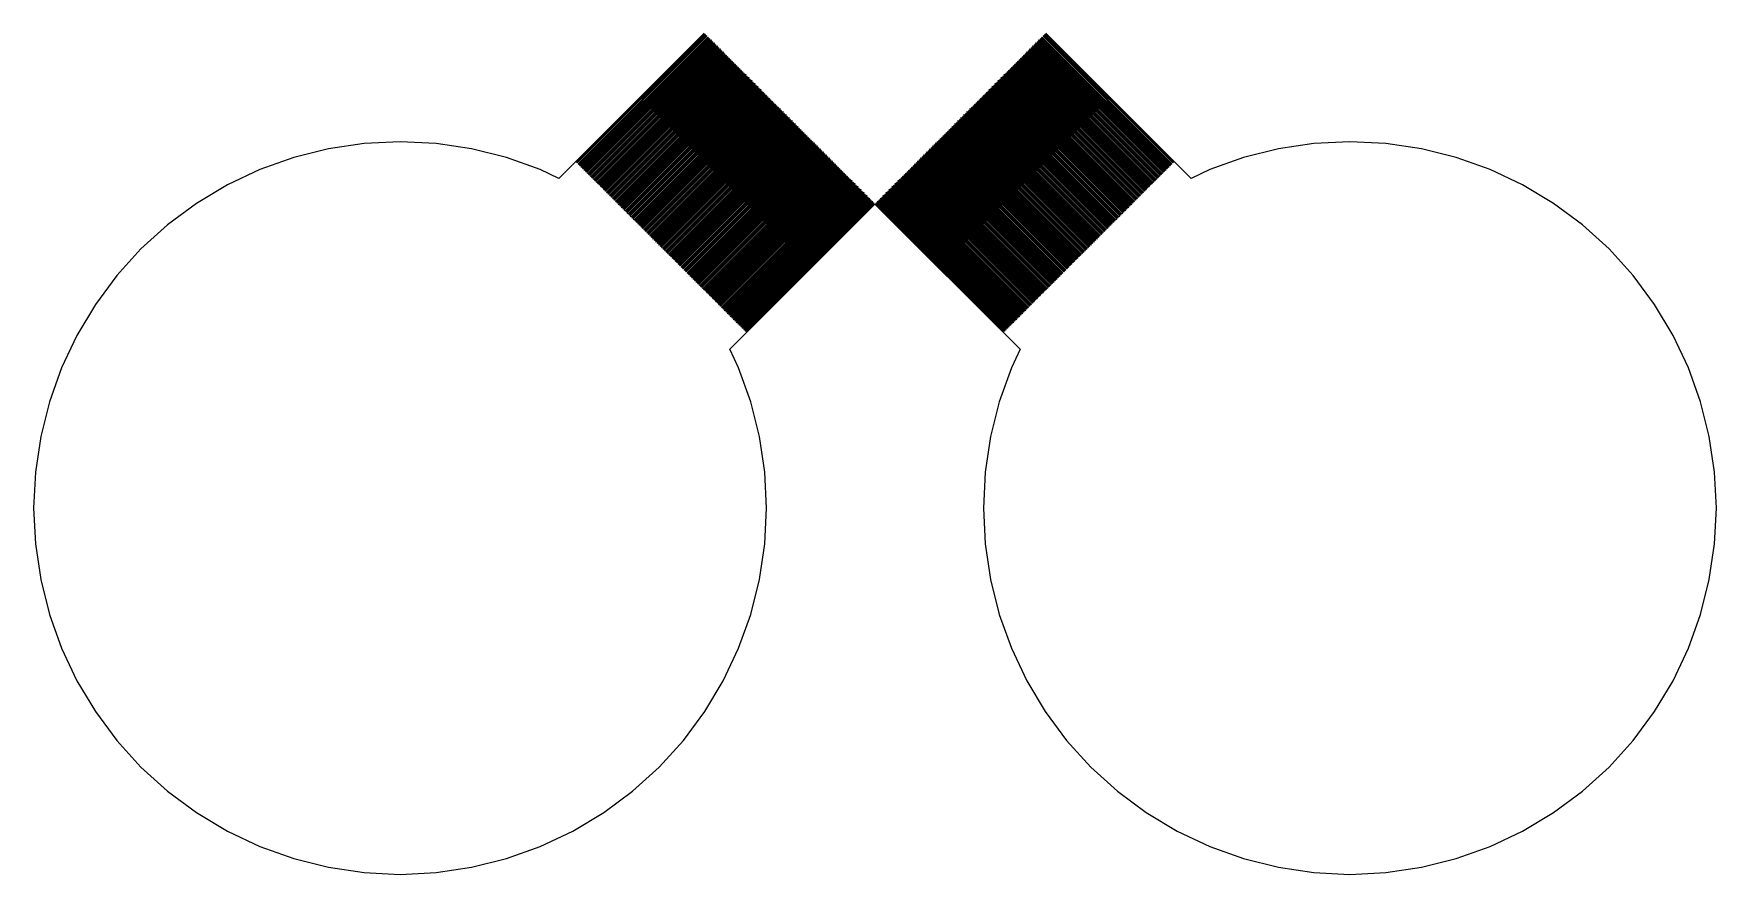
# Model space of a CAD drawing. Extents: x 1 to 107, y 1 to 71.
# Drawn here: x 1.03 to 16.97, y 55.03 to 63 of the extents above; entities that cross this region are included whole.
import ezdxf

# ---------------------------------------------------------------- set-up
doc = ezdxf.new("R2010")
doc.units = 0

msp = doc.modelspace()

# ---------------------------------------------------------------- linework, layer by layer
for p, q in [((7.38075, 63), (6.00635, 61.6256)), ((6.17371, 61.7788), (7.38782, 62.9929)), ((7.39488, 62.9859), (6.18077, 61.7717)), ((6.18785, 61.7647), (7.40196, 62.9788)), ((7.40903, 62.9717), (6.19492, 61.7576)), ((6.202, 61.7505), (7.41611, 62.9646)), ((7.42317, 62.9576), (6.20906, 61.7435)), ((6.21613, 61.7364), (7.43024, 62.9505)), ((7.43732, 62.9434), (6.22321, 61.7293)), ((7.38782, 62.9929), (7.39488, 62.9859)), ((7.40196, 62.9788), (7.40903, 62.9717)), ((7.41611, 62.9646), (7.42317, 62.9576)), ((7.43024, 62.9505), (7.43732, 62.9434)), ((10.5627, 62.9434), (10.5698, 62.9505)), ((11.7768, 61.7293), (10.5627, 62.9434)), ((10.5698, 62.9505), (11.7839, 61.7364)), ((10.5768, 62.9576), (10.5839, 62.9646)), ((11.7909, 61.7435), (10.5768, 62.9576)), ((10.5839, 62.9646), (11.798, 61.7505)), ((10.591, 62.9717), (10.598, 62.9788)), ((11.8051, 61.7576), (10.591, 62.9717)), ((10.598, 62.9788), (11.8121, 61.7647)), ((10.6051, 62.9859), (10.6122, 62.9929)), ((11.8192, 61.7717), (10.6051, 62.9859)), ((10.6122, 62.9929), (11.8263, 61.7788)), ((11.9937, 61.6256), (10.6192, 63)), ((6.23027, 61.7222), (7.44438, 62.9364)), ((7.45145, 62.9293), (6.23735, 61.7152)), ((6.24442, 61.7081), (7.45853, 62.9222)), ((7.46559, 62.9151), (6.2515, 61.701)), ((6.25856, 61.694), (7.47267, 62.9081)), ((7.47974, 62.901), (6.26564, 61.6869)), ((6.27271, 61.6798), (7.48682, 62.8939)), ((7.49388, 62.8869), (6.27979, 61.6727)), ((6.28685, 61.6657), (7.50096, 62.8798)), ((7.50803, 62.8727), (6.29391, 61.6586)), ((6.30099, 61.6515), (7.51511, 62.8656)), ((7.52217, 62.8586), (6.30806, 61.6445)), ((6.31512, 61.6374), (7.52924, 62.8515)), ((7.53632, 62.8444), (6.3222, 61.6303)), ((6.32927, 61.6232), (7.54338, 62.8374)), ((7.55045, 62.8303), (6.33633, 61.6162)), ((6.34341, 61.6091), (7.55753, 62.8232)), ((7.56459, 62.8161), (6.35048, 61.602)), ((6.35754, 61.595), (7.57166, 62.8091)), ((7.57874, 62.802), (6.36462, 61.5879)), ((6.37169, 61.5808), (7.5858, 62.7949)), ((7.59288, 62.7879), (6.37877, 61.5737)), ((7.44438, 62.9364), (7.45145, 62.9293)), ((7.45853, 62.9222), (7.46559, 62.9151)), ((7.47267, 62.9081), (7.47974, 62.901)), ((7.48682, 62.8939), (7.49388, 62.8869)), ((7.50096, 62.8798), (7.50803, 62.8727)), ((7.51511, 62.8656), (7.52217, 62.8586)), ((7.52924, 62.8515), (7.53632, 62.8444)), ((7.54338, 62.8374), (7.55045, 62.8303)), ((7.55753, 62.8232), (7.56459, 62.8161)), ((7.57166, 62.8091), (7.57874, 62.802)), ((7.5858, 62.7949), (7.59288, 62.7879)), ((10.4071, 62.7879), (10.4142, 62.7949)), ((11.6212, 61.5737), (10.4071, 62.7879)), ((10.4142, 62.7949), (11.6283, 61.5808)), ((10.4213, 62.802), (10.4283, 62.8091)), ((11.6354, 61.5879), (10.4213, 62.802)), ((10.4283, 62.8091), (11.6425, 61.595)), ((10.4354, 62.8161), (10.4425, 62.8232)), ((11.6495, 61.602), (10.4354, 62.8161)), ((10.4425, 62.8232), (11.6566, 61.6091)), ((10.4496, 62.8303), (10.4566, 62.8374)), ((11.6637, 61.6162), (10.4496, 62.8303)), ((10.4566, 62.8374), (11.6707, 61.6232)), ((10.4637, 62.8444), (10.4708, 62.8515)), ((11.6778, 61.6303), (10.4637, 62.8444)), ((10.4708, 62.8515), (11.6849, 61.6374)), ((10.4778, 62.8586), (10.4849, 62.8656)), ((11.6919, 61.6445), (10.4778, 62.8586)), ((10.4849, 62.8656), (11.699, 61.6515)), ((10.492, 62.8727), (10.499, 62.8798)), ((11.7061, 61.6586), (10.492, 62.8727)), ((10.499, 62.8798), (11.7132, 61.6657)), ((10.5061, 62.8869), (10.5132, 62.8939)), ((11.7202, 61.6727), (10.5061, 62.8869)), ((10.5132, 62.8939), (11.7273, 61.6798)), ((10.5203, 62.901), (10.5273, 62.9081)), ((11.7344, 61.6869), (10.5203, 62.901)), ((10.5273, 62.9081), (11.7414, 61.694)), ((10.5344, 62.9151), (10.5415, 62.9222)), ((11.7485, 61.701), (10.5344, 62.9151)), ((10.5415, 62.9222), (11.7556, 61.7081)), ((10.5486, 62.9293), (10.5556, 62.9364)), ((11.7626, 61.7152), (10.5486, 62.9293)), ((10.5556, 62.9364), (11.7697, 61.7222)), ((6.38583, 61.5667), (7.59995, 62.7808)), ((7.60701, 62.7737), (6.39291, 61.5596)), ((6.39998, 61.5525), (7.61409, 62.7666)), ((7.62115, 62.7596), (6.40706, 61.5455)), ((6.41412, 61.5384), (7.62823, 62.7525)), ((7.63531, 62.7454), (6.4212, 61.5313)), ((6.42827, 61.5243), (7.64238, 62.7384)), ((7.64944, 62.7313), (6.43533, 61.5172)), ((6.44241, 61.5101), (7.65652, 62.7242)), ((7.66359, 62.7171), (6.44948, 61.5031)), ((6.45656, 61.496), (7.67067, 62.7101)), ((7.67773, 62.703), (6.46362, 61.4889)), ((6.47069, 61.4818), (7.6848, 62.6959)), ((7.69188, 62.6889), (6.47777, 61.4747)), ((6.48483, 61.4677), (7.69894, 62.6818)), ((7.70601, 62.6747), (6.4919, 61.4606)), ((6.49898, 61.4535), (7.71309, 62.6676)), ((7.72015, 62.6606), (6.50604, 61.4465)), ((6.51311, 61.4394), (7.72722, 62.6535)), ((7.7343, 62.6464), (6.52019, 61.4323)), ((6.52725, 61.4253), (7.74136, 62.6394)), ((7.74844, 62.6323), (6.53433, 61.4182)), ((6.5414, 61.4111), (7.75551, 62.6252)), ((7.59995, 62.7808), (7.60701, 62.7737)), ((7.61409, 62.7666), (7.62115, 62.7596)), ((7.62823, 62.7525), (7.63531, 62.7454)), ((7.64238, 62.7384), (7.64944, 62.7313)), ((7.65652, 62.7242), (7.66359, 62.7171)), ((7.67067, 62.7101), (7.67773, 62.703)), ((7.6848, 62.6959), (7.69188, 62.6889)), ((7.69894, 62.6818), (7.70601, 62.6747)), ((7.71309, 62.6676), (7.72015, 62.6606)), ((7.72722, 62.6535), (7.7343, 62.6464)), ((7.74136, 62.6394), (7.74844, 62.6323)), ((7.75551, 62.6252), (7.76259, 62.6182)), ((10.2374, 62.6182), (10.2445, 62.6252)), ((10.2445, 62.6252), (11.4586, 61.4111)), ((10.2516, 62.6323), (10.2586, 62.6394)), ((11.4657, 61.4182), (10.2516, 62.6323)), ((10.2586, 62.6394), (11.4727, 61.4253)), ((10.2657, 62.6464), (10.2728, 62.6535)), ((11.4798, 61.4323), (10.2657, 62.6464)), ((10.2728, 62.6535), (11.4869, 61.4394)), ((10.2798, 62.6606), (10.2869, 62.6676)), ((11.494, 61.4465), (10.2798, 62.6606)), ((10.2869, 62.6676), (11.501, 61.4535)), ((10.294, 62.6747), (10.3011, 62.6818)), ((11.5081, 61.4606), (10.294, 62.6747)), ((10.3011, 62.6818), (11.5152, 61.4677)), ((10.3081, 62.6889), (10.3152, 62.6959)), ((11.5222, 61.4747), (10.3081, 62.6889)), ((10.3152, 62.6959), (11.5293, 61.4818)), ((10.3223, 62.703), (10.3293, 62.7101)), ((11.5364, 61.4889), (10.3223, 62.703)), ((10.3293, 62.7101), (11.5434, 61.496)), ((10.3364, 62.7171), (10.3435, 62.7242)), ((11.5505, 61.5031), (10.3364, 62.7171)), ((10.3435, 62.7242), (11.5576, 61.5101)), ((10.3506, 62.7313), (10.3576, 62.7384)), ((11.5647, 61.5172), (10.3506, 62.7313)), ((10.3576, 62.7384), (11.5717, 61.5243)), ((10.3647, 62.7454), (10.3718, 62.7525)), ((11.5788, 61.5313), (10.3647, 62.7454)), ((10.3718, 62.7525), (11.5859, 61.5384)), ((10.3788, 62.7596), (10.3859, 62.7666)), ((11.5929, 61.5455), (10.3788, 62.7596)), ((10.3859, 62.7666), (11.6, 61.5525)), ((10.393, 62.7737), (10.4001, 62.7808)), ((11.6071, 61.5596), (10.393, 62.7737)), ((10.4001, 62.7808), (11.6142, 61.5667)), ((7.76259, 62.6182), (6.54848, 61.4041)), ((6.55556, 61.397), (7.76965, 62.6111)), ((7.77673, 62.604), (6.56262, 61.3899)), ((6.56969, 61.3828), (7.7838, 62.597)), ((7.79088, 62.5899), (6.57677, 61.3758)), ((6.58383, 61.3687), (7.79794, 62.5828)), ((7.80501, 62.5757), (6.5909, 61.3616)), ((6.59798, 61.3546), (7.81209, 62.5686)), ((7.81915, 62.5616), (6.60504, 61.3475)), ((6.61211, 61.3404), (7.82622, 62.5545)), ((7.8333, 62.5474), (6.61919, 61.3333)), ((6.62625, 61.3263), (7.84036, 62.5404)), ((7.84744, 62.5333), (6.63333, 61.3192)), ((6.6404, 61.3121), (7.85451, 62.5262)), ((7.86157, 62.5192), (6.64746, 61.3051)), ((6.65454, 61.298), (7.86865, 62.5121)), ((7.87572, 62.505), (6.66161, 61.2909)), ((6.66869, 61.2838), (7.88278, 62.498)), ((7.88986, 62.4909), (6.67575, 61.2768)), ((6.68283, 61.2697), (7.89693, 62.4838)), ((7.90401, 62.4767), (6.6899, 61.2626)), ((6.69698, 61.2556), (7.91107, 62.4697)), ((7.76965, 62.6111), (7.77673, 62.604)), ((7.7838, 62.597), (7.79088, 62.5899)), ((7.79794, 62.5828), (7.80501, 62.5757)), ((7.81209, 62.5686), (7.81915, 62.5616)), ((7.82622, 62.5545), (7.8333, 62.5474)), ((7.84036, 62.5404), (7.84744, 62.5333)), ((7.85451, 62.5262), (7.86157, 62.5192)), ((7.86865, 62.5121), (7.87572, 62.505)), ((7.88278, 62.498), (7.88986, 62.4909)), ((7.89693, 62.4838), (7.90401, 62.4767)), ((7.91107, 62.4697), (7.91815, 62.4626)), ((10.0818, 62.4626), (10.0889, 62.4697)), ((10.0889, 62.4697), (11.303, 61.2556)), ((10.096, 62.4767), (10.1031, 62.4838)), ((11.3101, 61.2626), (10.096, 62.4767)), ((10.1031, 62.4838), (11.3172, 61.2697)), ((10.1101, 62.4909), (10.1172, 62.498)), ((11.3242, 61.2768), (10.1101, 62.4909)), ((10.1172, 62.498), (11.3313, 61.2838)), ((10.1243, 62.505), (10.1313, 62.5121)), ((11.3384, 61.2909), (10.1243, 62.505)), ((10.1313, 62.5121), (11.3455, 61.298)), ((10.1384, 62.5192), (10.1455, 62.5262)), ((11.3525, 61.3051), (10.1384, 62.5192)), ((10.1455, 62.5262), (11.3596, 61.3121)), ((10.1526, 62.5333), (10.1596, 62.5404)), ((11.3667, 61.3192), (10.1526, 62.5333)), ((10.1596, 62.5404), (11.3737, 61.3263)), ((10.1667, 62.5474), (10.1738, 62.5545)), ((11.3808, 61.3333), (10.1667, 62.5474)), ((10.1738, 62.5545), (11.3879, 61.3404)), ((10.1808, 62.5616), (10.1879, 62.5686)), ((11.395, 61.3475), (10.1808, 62.5616)), ((10.1879, 62.5686), (11.402, 61.3546)), ((10.195, 62.5757), (10.2021, 62.5828)), ((11.4091, 61.3616), (10.195, 62.5757)), ((10.2021, 62.5828), (11.4162, 61.3687)), ((10.2091, 62.5899), (10.2162, 62.597)), ((11.4232, 61.3758), (10.2091, 62.5899)), ((10.2162, 62.597), (11.4303, 61.3828)), ((10.2233, 62.604), (10.2303, 62.6111)), ((11.4374, 61.3899), (10.2233, 62.604)), ((10.2303, 62.6111), (11.4444, 61.397)), ((11.4515, 61.4041), (10.2374, 62.6182)), ((7.91815, 62.4626), (6.70404, 61.2485)), ((6.71111, 61.2414), (7.92522, 62.4555)), ((7.9323, 62.4485), (6.71819, 61.2343)), ((6.72525, 61.2273), (7.93936, 62.4414)), ((7.94644, 62.4343), (6.73233, 61.2202)), ((6.7394, 61.2131), (7.95351, 62.4272)), ((7.96057, 62.4202), (6.74646, 61.2061)), ((6.75354, 61.199), (7.96765, 62.4131)), ((7.97472, 62.406), (6.7606, 61.1919)), ((6.76767, 61.1848), (7.98178, 62.399)), ((7.98886, 62.3919), (6.77475, 61.1778)), ((6.78181, 61.1707), (7.99593, 62.3848)), ((8.00299, 62.3777), (6.78888, 61.1636)), ((6.79596, 61.1566), (8.01007, 62.3707)), ((8.01714, 62.3636), (6.80302, 61.1495)), ((6.8101, 61.1424), (8.02422, 62.3565)), ((8.03128, 62.3495), (6.81717, 61.1353)), ((6.82425, 61.1283), (8.03835, 62.3424)), ((8.04543, 62.3353), (6.83131, 61.1212)), ((6.83839, 61.1141), (8.05251, 62.3282)), ((8.05957, 62.3212), (6.84546, 61.1071)), ((6.85254, 61.1), (8.06665, 62.3141)), ((8.07372, 62.307), (6.8596, 61.0929)), ((7.92522, 62.4555), (7.9323, 62.4485)), ((7.93936, 62.4414), (7.94644, 62.4343)), ((7.95351, 62.4272), (7.96057, 62.4202)), ((7.96765, 62.4131), (7.97472, 62.406)), ((7.98178, 62.399), (7.98886, 62.3919)), ((7.99593, 62.3848), (8.00299, 62.3777)), ((8.01007, 62.3707), (8.01714, 62.3636)), ((8.02422, 62.3565), (8.03128, 62.3495)), ((8.03835, 62.3424), (8.04543, 62.3353)), ((8.05251, 62.3282), (8.05957, 62.3212)), ((8.06665, 62.3141), (8.07372, 62.307)), ((9.92628, 62.307), (9.93335, 62.3141)), ((11.1404, 61.0929), (9.92628, 62.307)), ((9.93335, 62.3141), (11.1475, 61.1)), ((9.94043, 62.3212), (9.94749, 62.3282)), ((11.1545, 61.1071), (9.94043, 62.3212)), ((9.94749, 62.3282), (11.1616, 61.1141)), ((9.95457, 62.3353), (9.96165, 62.3424)), ((11.1687, 61.1212), (9.95457, 62.3353)), ((9.96165, 62.3424), (11.1758, 61.1283)), ((9.96872, 62.3495), (9.97578, 62.3565)), ((11.1828, 61.1353), (9.96872, 62.3495)), ((9.97578, 62.3565), (11.1899, 61.1424)), ((9.98286, 62.3636), (9.98993, 62.3707)), ((11.197, 61.1495), (9.98286, 62.3636)), ((9.98993, 62.3707), (11.204, 61.1566)), ((9.99701, 62.3777), (10.0041, 62.3848)), ((11.2111, 61.1636), (9.99701, 62.3777)), ((10.0041, 62.3848), (11.2182, 61.1707)), ((10.0111, 62.3919), (10.0182, 62.399)), ((11.2253, 61.1778), (10.0111, 62.3919)), ((10.0182, 62.399), (11.2323, 61.1848)), ((10.0253, 62.406), (10.0323, 62.4131)), ((11.2394, 61.1919), (10.0253, 62.406)), ((10.0323, 62.4131), (11.2465, 61.199)), ((10.0394, 62.4202), (10.0465, 62.4272)), ((11.2535, 61.2061), (10.0394, 62.4202)), ((10.0465, 62.4272), (11.2606, 61.2131)), ((10.0536, 62.4343), (10.0606, 62.4414)), ((11.2677, 61.2202), (10.0536, 62.4343)), ((10.0606, 62.4414), (11.2747, 61.2273)), ((10.0677, 62.4485), (10.0748, 62.4555)), ((11.2818, 61.2343), (10.0677, 62.4485)), ((10.0748, 62.4555), (11.2889, 61.2414)), ((11.296, 61.2485), (10.0818, 62.4626)), ((6.86667, 61.0859), (8.08078, 62.3)), ((8.08786, 62.2929), (6.87375, 61.0788)), ((6.88081, 61.0717), (8.09492, 62.2858)), ((8.10199, 62.2787), (6.88788, 61.0646)), ((6.89496, 61.0576), (8.10907, 62.2717)), ((8.11613, 62.2646), (6.90202, 61.0505)), ((6.9091, 61.0434), (8.12321, 62.2575)), ((8.13028, 62.2505), (6.91617, 61.0363)), ((6.92323, 61.0293), (8.13734, 62.2434)), ((8.14442, 62.2363), (6.93031, 61.0222)), ((6.93738, 61.0151), (8.15149, 62.2292)), ((8.15855, 62.2222), (6.94444, 61.0081)), ((6.95152, 61.001), (8.16563, 62.2151)), ((8.1727, 62.208), (6.95859, 60.9939)), ((6.96567, 60.9869), (8.17978, 62.201)), ((8.18684, 62.1939), (6.97273, 60.9798)), ((6.9798, 60.9727), (8.19391, 62.1868)), ((8.20099, 62.1798), (6.98688, 60.9657)), ((6.99394, 60.9586), (8.20805, 62.1727)), ((8.21512, 62.1656), (7.00101, 60.9515)), ((7.00809, 60.9444), (8.2222, 62.1585)), ((8.22926, 62.1515), (7.01515, 60.9374)), ((7.02222, 60.9303), (8.23633, 62.1444)), ((8.08078, 62.3), (8.08786, 62.2929)), ((8.09492, 62.2858), (8.10199, 62.2787)), ((8.10907, 62.2717), (8.11613, 62.2646)), ((8.12321, 62.2575), (8.13028, 62.2505)), ((8.13734, 62.2434), (8.14442, 62.2363)), ((8.15149, 62.2292), (8.15855, 62.2222)), ((8.16563, 62.2151), (8.1727, 62.208)), ((8.17978, 62.201), (8.18684, 62.1939)), ((8.19391, 62.1868), (8.20099, 62.1798)), ((8.20805, 62.1727), (8.21512, 62.1656)), ((8.2222, 62.1585), (8.22926, 62.1515)), ((8.23633, 62.1444), (8.24341, 62.1373)), ((9.75659, 62.1373), (9.76367, 62.1444)), ((9.76367, 62.1444), (10.9778, 60.9303)), ((9.77074, 62.1515), (9.7778, 62.1585)), ((10.9848, 60.9374), (9.77074, 62.1515)), ((9.7778, 62.1585), (10.9919, 60.9444)), ((9.78488, 62.1656), (9.79195, 62.1727)), ((10.999, 60.9515), (9.78488, 62.1656)), ((9.79195, 62.1727), (11.0061, 60.9586)), ((9.79901, 62.1798), (9.80609, 62.1868)), ((11.0131, 60.9657), (9.79901, 62.1798)), ((9.80609, 62.1868), (11.0202, 60.9727)), ((9.81316, 62.1939), (9.82022, 62.201)), ((11.0273, 60.9798), (9.81316, 62.1939)), ((9.82022, 62.201), (11.0343, 60.9869)), ((9.8273, 62.208), (9.83437, 62.2151)), ((11.0414, 60.9939), (9.8273, 62.208)), ((9.83437, 62.2151), (11.0485, 61.001)), ((9.84145, 62.2222), (9.84851, 62.2292)), ((11.0556, 61.0081), (9.84145, 62.2222)), ((9.84851, 62.2292), (11.0626, 61.0151)), ((9.85558, 62.2363), (9.86266, 62.2434)), ((11.0697, 61.0222), (9.85558, 62.2363)), ((9.86266, 62.2434), (11.0768, 61.0293)), ((9.86972, 62.2505), (9.87679, 62.2575)), ((11.0838, 61.0363), (9.86972, 62.2505)), ((9.87679, 62.2575), (11.0909, 61.0434)), ((9.88387, 62.2646), (9.89093, 62.2717)), ((11.098, 61.0505), (9.88387, 62.2646)), ((9.89093, 62.2717), (11.105, 61.0576)), ((9.89801, 62.2787), (9.90508, 62.2858)), ((11.1121, 61.0646), (9.89801, 62.2787)), ((9.90508, 62.2858), (11.1192, 61.0717)), ((9.91214, 62.2929), (9.91922, 62.3)), ((11.1263, 61.0788), (9.91214, 62.2929)), ((9.91922, 62.3), (11.1333, 61.0859)), ((8.24341, 62.1373), (7.0293, 60.9232)), ((7.03636, 60.9162), (8.25047, 62.1303)), ((8.25754, 62.1232), (7.04343, 60.9091)), ((7.05051, 60.902), (8.26462, 62.1161)), ((8.27168, 62.1091), (7.05757, 60.8949)), ((7.06465, 60.8879), (8.27876, 62.102)), ((8.28583, 62.0949), (7.07172, 60.8808)), ((7.0788, 60.8737), (8.29291, 62.0878)), ((8.29997, 62.0808), (7.08588, 60.8667)), ((7.09294, 60.8596), (8.30705, 62.0737)), ((8.31412, 62.0666), (7.10001, 60.8525)), ((7.10709, 60.8454), (8.3212, 62.0596)), ((8.32826, 62.0525), (7.11415, 60.8384)), ((7.12122, 60.8313), (8.33533, 62.0454)), ((8.34241, 62.0383), (7.1283, 60.8242)), ((7.13536, 60.8172), (8.34947, 62.0313)), ((8.35654, 62.0242), (7.14243, 60.8101)), ((7.14951, 60.803), (8.36362, 62.0171)), ((8.37068, 62.0101), (7.15657, 60.7959)), ((7.16365, 60.7889), (8.37776, 62.003)), ((8.38483, 61.9959), (7.17072, 60.7818)), ((7.17778, 60.7747), (8.39189, 61.9888)), ((8.25047, 62.1303), (8.25754, 62.1232)), ((8.26462, 62.1161), (8.27168, 62.1091)), ((8.27876, 62.102), (8.28583, 62.0949)), ((8.29291, 62.0878), (8.29997, 62.0808)), ((8.30705, 62.0737), (8.31412, 62.0666)), ((8.3212, 62.0596), (8.32826, 62.0525)), ((8.33533, 62.0454), (8.34241, 62.0383)), ((8.34947, 62.0313), (8.35654, 62.0242)), ((8.36362, 62.0171), (8.37068, 62.0101)), ((8.37776, 62.003), (8.38483, 61.9959)), ((8.39189, 61.9888), (8.39897, 61.9818)), ((9.60103, 61.9818), (9.60811, 61.9888)), ((9.60811, 61.9888), (10.8222, 60.7747)), ((9.61517, 61.9959), (9.62224, 62.003)), ((10.8293, 60.7818), (9.61517, 61.9959)), ((9.62224, 62.003), (10.8363, 60.7889)), ((9.62932, 62.0101), (9.63638, 62.0171)), ((10.8434, 60.7959), (9.62932, 62.0101)), ((9.63638, 62.0171), (10.8505, 60.803)), ((9.64346, 62.0242), (9.65053, 62.0313)), ((10.8576, 60.8101), (9.64346, 62.0242)), ((9.65053, 62.0313), (10.8646, 60.8172)), ((9.65759, 62.0383), (9.66467, 62.0454)), ((10.8717, 60.8242), (9.65759, 62.0383)), ((9.66467, 62.0454), (10.8788, 60.8313)), ((9.67174, 62.0525), (9.6788, 62.0596)), ((10.8858, 60.8384), (9.67174, 62.0525)), ((9.6788, 62.0596), (10.8929, 60.8454)), ((9.68588, 62.0666), (9.69295, 62.0737)), ((10.9, 60.8525), (9.68588, 62.0666)), ((9.69295, 62.0737), (10.9071, 60.8596)), ((9.70003, 62.0808), (9.70709, 62.0878)), ((10.9141, 60.8667), (9.70003, 62.0808)), ((9.70709, 62.0878), (10.9212, 60.8737)), ((9.71417, 62.0949), (9.72124, 62.102)), ((10.9283, 60.8808), (9.71417, 62.0949)), ((9.72124, 62.102), (10.9353, 60.8879)), ((9.72832, 62.1091), (9.73538, 62.1161)), ((10.9424, 60.8949), (9.72832, 62.1091)), ((9.73538, 62.1161), (10.9495, 60.902)), ((9.74246, 62.1232), (9.74953, 62.1303)), ((10.9566, 60.9091), (9.74246, 62.1232)), ((9.74953, 62.1303), (10.9636, 60.9162)), ((10.9707, 60.9232), (9.75659, 62.1373)), ((3.82585, 61.9061), (3.49553, 61.8234)), ((4.1627, 61.9561), (3.82585, 61.9061)), ((4.50282, 61.9728), (4.1627, 61.9561)), ((4.84294, 61.9561), (4.50282, 61.9728)), ((5.17978, 61.9061), (4.84294, 61.9561)), ((5.5101, 61.8234), (5.17978, 61.9061)), ((8.39897, 61.9818), (7.18486, 60.7677)), ((7.19193, 60.7606), (8.40604, 61.9747)), ((8.4131, 61.9676), (7.19901, 60.7535)), ((7.20607, 60.7464), (8.42018, 61.9606)), ((8.42725, 61.9535), (7.21315, 60.7394)), ((7.22021, 60.7323), (8.43433, 61.9464)), ((8.44139, 61.9393), (7.22729, 60.7252)), ((7.23436, 60.7182), (8.44847, 61.9323)), ((8.45554, 61.9252), (7.24144, 60.7111)), ((7.2485, 60.704), (8.46262, 61.9181)), ((8.46968, 61.9111), (7.25557, 60.697)), ((7.26265, 60.6899), (8.47676, 61.904)), ((8.48383, 61.8969), (7.26971, 60.6828)), ((7.27678, 60.6757), (8.49089, 61.8898)), ((8.49797, 61.8828), (7.28386, 60.6687)), ((7.29092, 60.6616), (8.50504, 61.8757)), ((8.5121, 61.8686), (7.29799, 60.6545)), ((7.30507, 60.6474), (8.51918, 61.8616)), ((8.52625, 61.8545), (7.31213, 60.6404)), ((7.3192, 60.6333), (8.53331, 61.8474)), ((8.54039, 61.8403), (7.32628, 60.6262)), ((7.33334, 60.6192), (8.54745, 61.8333)), ((8.55453, 61.8262), (7.34042, 60.6121)), ((8.40604, 61.9747), (8.4131, 61.9676)), ((8.42018, 61.9606), (8.42725, 61.9535)), ((8.43433, 61.9464), (8.44139, 61.9393)), ((8.44847, 61.9323), (8.45554, 61.9252)), ((8.46262, 61.9181), (8.46968, 61.9111)), ((8.47676, 61.904), (8.48383, 61.8969)), ((8.49089, 61.8898), (8.49797, 61.8828)), ((8.50504, 61.8757), (8.5121, 61.8686)), ((8.51918, 61.8616), (8.52625, 61.8545)), ((8.53331, 61.8474), (8.54039, 61.8403)), ((8.54745, 61.8333), (8.55453, 61.8262)), ((9.44547, 61.8262), (9.45255, 61.8333)), ((10.6596, 60.6121), (9.44547, 61.8262)), ((9.45255, 61.8333), (10.6667, 60.6192)), ((9.45961, 61.8403), (9.46669, 61.8474)), ((10.6737, 60.6262), (9.45961, 61.8403)), ((9.46669, 61.8474), (10.6808, 60.6333)), ((9.47375, 61.8545), (9.48082, 61.8616)), ((10.6879, 60.6404), (9.47375, 61.8545)), ((9.48082, 61.8616), (10.6949, 60.6474)), ((9.4879, 61.8686), (9.49496, 61.8757)), ((10.702, 60.6545), (9.4879, 61.8686)), ((9.49496, 61.8757), (10.7091, 60.6616)), ((9.50203, 61.8828), (9.50911, 61.8898)), ((10.7161, 60.6687), (9.50203, 61.8828)), ((9.50911, 61.8898), (10.7232, 60.6757)), ((9.51617, 61.8969), (9.52324, 61.904)), ((10.7303, 60.6828), (9.51617, 61.8969)), ((9.52324, 61.904), (10.7374, 60.6899)), ((9.53032, 61.9111), (9.53738, 61.9181)), ((10.7444, 60.697), (9.53032, 61.9111)), ((9.53738, 61.9181), (10.7515, 60.704)), ((9.54446, 61.9252), (9.55153, 61.9323)), ((10.7586, 60.7111), (9.54446, 61.9252)), ((9.55153, 61.9323), (10.7656, 60.7182)), ((9.55861, 61.9393), (9.56567, 61.9464)), ((10.7727, 60.7252), (9.55861, 61.9393)), ((9.56567, 61.9464), (10.7798, 60.7323)), ((9.57275, 61.9535), (9.57982, 61.9606)), ((10.7868, 60.7394), (9.57275, 61.9535)), ((9.57982, 61.9606), (10.7939, 60.7464)), ((9.5869, 61.9676), (9.59396, 61.9747)), ((10.801, 60.7535), (9.5869, 61.9676)), ((9.59396, 61.9747), (10.8081, 60.7606)), ((10.8151, 60.7677), (9.60103, 61.9818)), ((12.8202, 61.9061), (12.4899, 61.8234)), ((13.1571, 61.9561), (12.8202, 61.9061)), ((13.4972, 61.9728), (13.1571, 61.9561)), ((13.8373, 61.9561), (13.4972, 61.9728)), ((14.1741, 61.9061), (13.8373, 61.9561)), ((14.5045, 61.8234), (14.1741, 61.9061)), ((3.17491, 61.7087), (2.86708, 61.563)), ((3.49553, 61.8234), (3.17491, 61.7087)), ((5.83072, 61.7087), (5.5101, 61.8234)), ((6.00635, 61.6256), (5.83072, 61.7087)), ((6.18077, 61.7717), (6.17371, 61.7788)), ((6.19492, 61.7576), (6.18785, 61.7647)), ((6.20906, 61.7435), (6.202, 61.7505)), ((6.22321, 61.7293), (6.21613, 61.7364)), ((6.23735, 61.7152), (6.23027, 61.7222)), ((6.2515, 61.701), (6.24442, 61.7081)), ((6.26564, 61.6869), (6.25856, 61.694)), ((6.27979, 61.6727), (6.27271, 61.6798)), ((7.34749, 60.605), (8.5616, 61.8191)), ((8.56866, 61.8121), (7.35457, 60.598)), ((7.36163, 60.5909), (8.57574, 61.805)), ((8.58282, 61.7979), (7.36871, 60.5838)), ((7.37578, 60.5768), (8.58989, 61.7909)), ((8.59697, 61.7838), (7.38286, 60.5697)), ((7.38992, 60.5626), (8.60403, 61.7767)), ((8.6111, 61.7696), (7.39699, 60.5555)), ((7.40407, 60.5485), (8.61818, 61.7626)), ((8.62524, 61.7555), (7.41113, 60.5414)), ((7.41821, 60.5343), (8.63232, 61.7484)), ((8.63939, 61.7413), (7.42528, 60.5272)), ((7.43234, 60.5202), (8.64645, 61.7343)), ((8.65353, 61.7272), (7.43942, 60.5131)), ((7.44649, 60.506), (8.6606, 61.7201)), ((8.66766, 61.7131), (7.45355, 60.499)), ((7.46063, 60.4919), (8.67474, 61.706)), ((8.68181, 61.6989), (7.4677, 60.4848)), ((7.47476, 60.4778), (8.68887, 61.6919)), ((8.69595, 61.6848), (7.48184, 60.4707)), ((7.48891, 60.4636), (8.70302, 61.6777)), ((8.7101, 61.6707), (7.49599, 60.4565)), ((8.5616, 61.8191), (8.56866, 61.8121)), ((8.57574, 61.805), (8.58282, 61.7979)), ((8.58989, 61.7909), (8.59697, 61.7838)), ((8.60403, 61.7767), (8.6111, 61.7696)), ((8.61818, 61.7626), (8.62524, 61.7555)), ((8.63232, 61.7484), (8.63939, 61.7413)), ((8.64645, 61.7343), (8.65353, 61.7272)), ((8.6606, 61.7201), (8.66766, 61.7131)), ((8.67474, 61.706), (8.68181, 61.6989)), ((8.68887, 61.6919), (8.69595, 61.6848)), ((8.70302, 61.6777), (8.7101, 61.6707)), ((9.2899, 61.6707), (9.29698, 61.6777)), ((10.504, 60.4565), (9.2899, 61.6707)), ((9.29698, 61.6777), (10.5111, 60.4636)), ((9.30405, 61.6848), (9.31113, 61.6919)), ((10.5182, 60.4707), (9.30405, 61.6848)), ((9.31113, 61.6919), (10.5252, 60.4778)), ((9.31819, 61.6989), (9.32526, 61.706)), ((10.5323, 60.4848), (9.31819, 61.6989)), ((9.32526, 61.706), (10.5394, 60.4919)), ((9.33234, 61.7131), (9.3394, 61.7201)), ((10.5464, 60.499), (9.33234, 61.7131)), ((9.3394, 61.7201), (10.5535, 60.506)), ((9.34647, 61.7272), (9.35355, 61.7343)), ((10.5606, 60.5131), (9.34647, 61.7272)), ((9.35355, 61.7343), (10.5677, 60.5202)), ((9.36061, 61.7413), (9.36768, 61.7484)), ((10.5747, 60.5272), (9.36061, 61.7413)), ((9.36768, 61.7484), (10.5818, 60.5343)), ((9.37476, 61.7555), (9.38182, 61.7626)), ((10.5889, 60.5414), (9.37476, 61.7555)), ((9.38182, 61.7626), (10.5959, 60.5485)), ((9.3889, 61.7696), (9.39597, 61.7767)), ((10.603, 60.5555), (9.3889, 61.7696)), ((9.39597, 61.7767), (10.6101, 60.5626)), ((9.40303, 61.7838), (9.41011, 61.7909)), ((10.6171, 60.5697), (9.40303, 61.7838)), ((9.41011, 61.7909), (10.6242, 60.5768)), ((9.41718, 61.7979), (9.42426, 61.805)), ((10.6313, 60.5838), (9.41718, 61.7979)), ((9.42426, 61.805), (10.6384, 60.5909)), ((9.43134, 61.8121), (9.4384, 61.8191)), ((10.6454, 60.598), (9.43134, 61.8121)), ((9.4384, 61.8191), (10.6525, 60.605)), ((11.7273, 61.6798), (11.7202, 61.6727)), ((11.7414, 61.694), (11.7344, 61.6869)), ((11.7556, 61.7081), (11.7485, 61.701)), ((11.7697, 61.7222), (11.7626, 61.7152)), ((11.7839, 61.7364), (11.7768, 61.7293)), ((11.798, 61.7505), (11.7909, 61.7435)), ((11.8121, 61.7647), (11.8051, 61.7576)), ((11.8263, 61.7788), (11.8192, 61.7717)), ((12.1693, 61.7087), (11.9937, 61.6256)), ((12.4899, 61.8234), (12.1693, 61.7087)), ((14.8251, 61.7087), (14.5045, 61.8234)), ((15.1329, 61.563), (14.8251, 61.7087)), ((2.86708, 61.563), (2.57498, 61.388)), ((6.29391, 61.6586), (6.28685, 61.6657)), ((6.30806, 61.6445), (6.30099, 61.6515)), ((6.3222, 61.6303), (6.31512, 61.6374)), ((6.33633, 61.6162), (6.32927, 61.6232)), ((6.35048, 61.602), (6.34341, 61.6091)), ((6.36462, 61.5879), (6.35754, 61.595)), ((6.37877, 61.5737), (6.37169, 61.5808)), ((6.39291, 61.5596), (6.38583, 61.5667)), ((6.40706, 61.5455), (6.39998, 61.5525)), ((6.4212, 61.5313), (6.41412, 61.5384)), ((6.43533, 61.5172), (6.42827, 61.5243)), ((6.44948, 61.5031), (6.44241, 61.5101)), ((7.50307, 60.4495), (8.71716, 61.6636)), ((8.72424, 61.6565), (7.51013, 60.4424)), ((7.51721, 60.4353), (8.73131, 61.6494)), ((8.73839, 61.6424), (7.52428, 60.4283)), ((7.53134, 60.4212), (8.74545, 61.6353)), ((8.75253, 61.6282), (7.53842, 60.4141)), ((7.54549, 60.407), (8.7596, 61.6211)), ((8.76666, 61.6141), (7.55255, 60.4)), ((7.55963, 60.3929), (8.77374, 61.607)), ((8.78081, 61.5999), (7.5667, 60.3858)), ((7.57376, 60.3788), (8.78787, 61.5929)), ((8.79495, 61.5858), (7.58084, 60.3717)), ((7.58791, 60.3646), (8.80202, 61.5787)), ((8.8091, 61.5716), (7.59499, 60.3575)), ((7.60205, 60.3505), (8.81616, 61.5646)), ((8.82323, 61.5575), (7.60912, 60.3434)), ((7.6162, 60.3363), (8.83031, 61.5504)), ((8.83737, 61.5434), (7.62326, 60.3293)), ((7.63034, 60.3222), (8.84444, 61.5363)), ((8.85152, 61.5292), (7.63741, 60.3151)), ((7.64449, 60.308), (8.85858, 61.5222)), ((8.86566, 61.5151), (7.65155, 60.301)), ((7.65863, 60.2939), (8.87273, 61.508)), ((8.71716, 61.6636), (8.72424, 61.6565)), ((8.73131, 61.6494), (8.73839, 61.6424)), ((8.74545, 61.6353), (8.75253, 61.6282)), ((8.7596, 61.6211), (8.76666, 61.6141)), ((8.77374, 61.607), (8.78081, 61.5999)), ((8.78787, 61.5929), (8.79495, 61.5858)), ((8.80202, 61.5787), (8.8091, 61.5716)), ((8.81616, 61.5646), (8.82323, 61.5575)), ((8.83031, 61.5504), (8.83737, 61.5434)), ((8.84444, 61.5363), (8.85152, 61.5292)), ((8.85858, 61.5222), (8.86566, 61.5151)), ((8.87273, 61.508), (8.87981, 61.5009)), ((9.12019, 61.5009), (9.12727, 61.508)), ((9.12727, 61.508), (10.3414, 60.2939)), ((9.13434, 61.5151), (9.14142, 61.5222)), ((10.3484, 60.301), (9.13434, 61.5151)), ((9.14142, 61.5222), (10.3555, 60.308)), ((9.14848, 61.5292), (9.15556, 61.5363)), ((10.3626, 60.3151), (9.14848, 61.5292)), ((9.15556, 61.5363), (10.3697, 60.3222)), ((9.16263, 61.5434), (9.16969, 61.5504)), ((10.3767, 60.3293), (9.16263, 61.5434)), ((9.16969, 61.5504), (10.3838, 60.3363)), ((9.17677, 61.5575), (9.18384, 61.5646)), ((10.3909, 60.3434), (9.17677, 61.5575)), ((9.18384, 61.5646), (10.3979, 60.3505)), ((9.1909, 61.5716), (9.19798, 61.5787)), ((10.405, 60.3575), (9.1909, 61.5716)), ((9.19798, 61.5787), (10.4121, 60.3646)), ((9.20505, 61.5858), (9.21213, 61.5929)), ((10.4192, 60.3717), (9.20505, 61.5858)), ((9.21213, 61.5929), (10.4262, 60.3788)), ((9.21919, 61.5999), (9.22626, 61.607)), ((10.4333, 60.3858), (9.21919, 61.5999)), ((9.22626, 61.607), (10.4404, 60.3929)), ((9.23334, 61.6141), (9.2404, 61.6211)), ((10.4474, 60.4), (9.23334, 61.6141)), ((9.2404, 61.6211), (10.4545, 60.407)), ((9.24747, 61.6282), (9.25455, 61.6353)), ((10.4616, 60.4141), (9.24747, 61.6282)), ((9.25455, 61.6353), (10.4687, 60.4212)), ((9.26161, 61.6424), (9.26869, 61.6494)), ((10.4757, 60.4283), (9.26161, 61.6424)), ((9.26869, 61.6494), (10.4828, 60.4353)), ((9.27576, 61.6565), (9.28284, 61.6636)), ((10.4899, 60.4424), (9.27576, 61.6565)), ((9.28284, 61.6636), (10.4969, 60.4495)), ((11.5576, 61.5101), (11.5505, 61.5031)), ((11.5717, 61.5243), (11.5647, 61.5172)), ((11.5859, 61.5384), (11.5788, 61.5313)), ((11.6, 61.5525), (11.5929, 61.5455)), ((11.6142, 61.5667), (11.6071, 61.5596)), ((11.6283, 61.5808), (11.6212, 61.5737)), ((11.6425, 61.595), (11.6354, 61.5879)), ((11.6566, 61.6091), (11.6495, 61.602)), ((11.6707, 61.6232), (11.6637, 61.6162)), ((11.6849, 61.6374), (11.6778, 61.6303)), ((11.699, 61.6515), (11.6919, 61.6445)), ((11.7132, 61.6657), (11.7061, 61.6586)), ((15.425, 61.388), (15.1329, 61.563)), ((2.57498, 61.388), (2.30148, 61.1851)), ((6.46362, 61.4889), (6.45656, 61.496)), ((6.47777, 61.4747), (6.47069, 61.4818)), ((6.4919, 61.4606), (6.48483, 61.4677)), ((6.50604, 61.4465), (6.49898, 61.4535)), ((6.52019, 61.4323), (6.51311, 61.4394)), ((6.53433, 61.4182), (6.52725, 61.4253)), ((6.54848, 61.4041), (6.5414, 61.4111)), ((6.56262, 61.3899), (6.55556, 61.397)), ((6.57677, 61.3758), (6.56969, 61.3828)), ((6.5909, 61.3616), (6.58383, 61.3687)), ((6.60504, 61.3475), (6.59798, 61.3546)), ((7.62561, 60.0063), (9, 61.3807)), ((8.87981, 61.5009), (7.6657, 60.2868)), ((7.67276, 60.2798), (8.88687, 61.4939)), ((8.89395, 61.4868), (7.67984, 60.2727)), ((7.6869, 60.2656), (8.90102, 61.4797)), ((8.9081, 61.4727), (7.69398, 60.2585)), ((7.70105, 60.2515), (8.91516, 61.4656)), ((8.92223, 61.4585), (7.70811, 60.2444)), ((7.71519, 60.2373), (8.92931, 61.4514)), ((8.93637, 61.4444), (7.72226, 60.2303)), ((7.72932, 60.2232), (8.94344, 61.4373)), ((8.95052, 61.4302), (7.7364, 60.2161)), ((7.74347, 60.209), (8.95758, 61.4232)), ((8.96465, 61.4161), (7.75053, 60.202)), ((7.75761, 60.1949), (8.97173, 61.409)), ((8.97879, 61.4019), (7.76468, 60.1878)), ((7.77176, 60.1808), (8.98587, 61.3949)), ((8.99294, 61.3878), (7.77882, 60.1737)), ((8.88687, 61.4939), (8.89395, 61.4868)), ((8.90102, 61.4797), (8.9081, 61.4727)), ((8.91516, 61.4656), (8.92223, 61.4585)), ((8.92931, 61.4514), (8.93637, 61.4444)), ((8.94344, 61.4373), (8.95052, 61.4302)), ((8.95758, 61.4232), (8.96465, 61.4161)), ((8.97173, 61.409), (8.97879, 61.4019)), ((8.98587, 61.3949), (8.99294, 61.3878)), ((9, 61.3807), (10.3744, 60.0063)), ((9.00706, 61.3878), (9.01413, 61.3949)), ((10.2212, 60.1737), (9.00706, 61.3878)), ((9.01413, 61.3949), (10.2282, 60.1808)), ((9.02121, 61.4019), (9.02827, 61.409)), ((10.2353, 60.1878), (9.02121, 61.4019)), ((9.02827, 61.409), (10.2424, 60.1949)), ((9.03535, 61.4161), (9.04242, 61.4232)), ((10.2495, 60.202), (9.03535, 61.4161)), ((9.04242, 61.4232), (10.2565, 60.209)), ((9.04948, 61.4302), (9.05656, 61.4373)), ((10.2636, 60.2161), (9.04948, 61.4302)), ((9.05656, 61.4373), (10.2707, 60.2232)), ((9.06363, 61.4444), (9.07069, 61.4514)), ((10.2777, 60.2303), (9.06363, 61.4444)), ((9.07069, 61.4514), (10.2848, 60.2373)), ((9.07777, 61.4585), (9.08484, 61.4656)), ((10.2919, 60.2444), (9.07777, 61.4585)), ((9.08484, 61.4656), (10.299, 60.2515)), ((9.0919, 61.4727), (9.09898, 61.4797)), ((10.306, 60.2585), (9.0919, 61.4727)), ((9.09898, 61.4797), (10.3131, 60.2656)), ((9.10605, 61.4868), (9.11313, 61.4939)), ((10.3202, 60.2727), (9.10605, 61.4868)), ((9.11313, 61.4939), (10.3272, 60.2798)), ((10.3343, 60.2868), (9.12019, 61.5009)), ((11.402, 61.3546), (11.395, 61.3475)), ((11.4162, 61.3687), (11.4091, 61.3616)), ((11.4303, 61.3828), (11.4232, 61.3758)), ((11.4444, 61.397), (11.4374, 61.3899)), ((11.4586, 61.4111), (11.4515, 61.4041)), ((11.4727, 61.4253), (11.4657, 61.4182)), ((11.4869, 61.4394), (11.4798, 61.4323)), ((11.501, 61.4535), (11.494, 61.4465)), ((11.5152, 61.4677), (11.5081, 61.4606)), ((11.5293, 61.4818), (11.5222, 61.4747)), ((11.5434, 61.496), (11.5364, 61.4889)), ((15.6985, 61.1851), (15.425, 61.388)), ((6.61919, 61.3333), (6.61211, 61.3404)), ((6.63333, 61.3192), (6.62625, 61.3263)), ((6.64746, 61.3051), (6.6404, 61.3121)), ((6.66161, 61.2909), (6.65454, 61.298)), ((6.67575, 61.2768), (6.66869, 61.2838)), ((6.6899, 61.2626), (6.68283, 61.2697)), ((6.70404, 61.2485), (6.69698, 61.2556)), ((6.71819, 61.2343), (6.71111, 61.2414)), ((6.73233, 61.2202), (6.72525, 61.2273)), ((6.74646, 61.2061), (6.7394, 61.2131)), ((6.7606, 61.1919), (6.75354, 61.199)), ((11.2465, 61.199), (11.2394, 61.1919)), ((11.2606, 61.2131), (11.2535, 61.2061)), ((11.2747, 61.2273), (11.2677, 61.2202)), ((11.2889, 61.2414), (11.2818, 61.2343)), ((11.303, 61.2556), (11.296, 61.2485)), ((11.3172, 61.2697), (11.3101, 61.2626)), ((11.3313, 61.2838), (11.3242, 61.2768)), ((11.3455, 61.298), (11.3384, 61.2909)), ((11.3596, 61.3121), (11.3525, 61.3051)), ((11.3737, 61.3263), (11.3667, 61.3192)), ((11.3879, 61.3404), (11.3808, 61.3333)), ((2.30148, 61.1851), (2.04916, 60.9565)), ((6.77475, 61.1778), (6.76767, 61.1848)), ((6.78888, 61.1636), (6.78181, 61.1707)), ((6.80302, 61.1495), (6.79596, 61.1566)), ((6.81717, 61.1353), (6.8101, 61.1424)), ((6.83131, 61.1212), (6.82425, 61.1283)), ((6.84546, 61.1071), (6.83839, 61.1141)), ((6.8596, 61.0929), (6.85254, 61.1)), ((6.87375, 61.0788), (6.86667, 61.0859)), ((6.88788, 61.0646), (6.88081, 61.0717)), ((6.90202, 61.0505), (6.89496, 61.0576)), ((6.91617, 61.0363), (6.9091, 61.0434)), ((6.93031, 61.0222), (6.92323, 61.0293)), ((11.0768, 61.0293), (11.0697, 61.0222)), ((11.0909, 61.0434), (11.0838, 61.0363)), ((11.105, 61.0576), (11.098, 61.0505)), ((11.1192, 61.0717), (11.1121, 61.0646)), ((11.1333, 61.0859), (11.1263, 61.0788)), ((11.1475, 61.1), (11.1404, 61.0929)), ((11.1616, 61.1141), (11.1545, 61.1071)), ((11.1758, 61.1283), (11.1687, 61.1212)), ((11.1899, 61.1424), (11.1828, 61.1353)), ((11.204, 61.1566), (11.197, 61.1495)), ((11.2182, 61.1707), (11.2111, 61.1636)), ((11.2323, 61.1848), (11.2253, 61.1778)), ((15.9508, 60.9565), (15.6985, 61.1851)), ((2.04916, 60.9565), (1.82047, 60.7041)), ((6.94444, 61.0081), (6.93738, 61.0151)), ((6.95859, 60.9939), (6.95152, 61.001)), ((6.97273, 60.9798), (6.96567, 60.9869)), ((6.98688, 60.9657), (6.9798, 60.9727)), ((7.00101, 60.9515), (6.99394, 60.9586)), ((7.01515, 60.9374), (7.00809, 60.9444)), ((7.0293, 60.9232), (7.02222, 60.9303)), ((7.04343, 60.9091), (7.03636, 60.9162)), ((7.05757, 60.8949), (7.05051, 60.902)), ((7.07172, 60.8808), (7.06465, 60.8879)), ((7.08588, 60.8667), (7.0788, 60.8737)), ((10.9212, 60.8737), (10.9141, 60.8667)), ((10.9353, 60.8879), (10.9283, 60.8808)), ((10.9495, 60.902), (10.9424, 60.8949)), ((10.9636, 60.9162), (10.9566, 60.9091)), ((10.9778, 60.9303), (10.9707, 60.9232)), ((10.9919, 60.9444), (10.9848, 60.9374)), ((11.0061, 60.9586), (10.999, 60.9515)), ((11.0202, 60.9727), (11.0131, 60.9657)), ((11.0343, 60.9869), (11.0273, 60.9798)), ((11.0485, 61.001), (11.0414, 60.9939)), ((11.0626, 61.0151), (11.0556, 61.0081)), ((16.1795, 60.7041), (15.9508, 60.9565)), ((7.10001, 60.8525), (7.09294, 60.8596)), ((7.11415, 60.8384), (7.10709, 60.8454)), ((7.1283, 60.8242), (7.12122, 60.8313)), ((7.14243, 60.8101), (7.13536, 60.8172)), ((7.15657, 60.7959), (7.14951, 60.803)), ((7.17072, 60.7818), (7.16365, 60.7889)), ((7.18486, 60.7677), (7.17778, 60.7747)), ((7.19901, 60.7535), (7.19193, 60.7606)), ((7.21315, 60.7394), (7.20607, 60.7464)), ((7.22729, 60.7252), (7.22021, 60.7323)), ((7.24144, 60.7111), (7.23436, 60.7182)), ((10.7656, 60.7182), (10.7586, 60.7111)), ((10.7798, 60.7323), (10.7727, 60.7252)), ((10.7939, 60.7464), (10.7868, 60.7394)), ((10.8081, 60.7606), (10.801, 60.7535)), ((10.8222, 60.7747), (10.8151, 60.7677)), ((10.8363, 60.7889), (10.8293, 60.7818)), ((10.8505, 60.803), (10.8434, 60.7959)), ((10.8646, 60.8172), (10.8576, 60.8101)), ((10.8788, 60.8313), (10.8717, 60.8242)), ((10.8929, 60.8454), (10.8858, 60.8384)), ((10.9071, 60.8596), (10.9, 60.8525)), ((1.82047, 60.7041), (1.61761, 60.4306)), ((7.25557, 60.697), (7.2485, 60.704)), ((7.26971, 60.6828), (7.26265, 60.6899)), ((7.28386, 60.6687), (7.27678, 60.6757)), ((7.29799, 60.6545), (7.29092, 60.6616)), ((7.31213, 60.6404), (7.30507, 60.6474)), ((7.32628, 60.6262), (7.3192, 60.6333)), ((7.34042, 60.6121), (7.33334, 60.6192)), ((7.35457, 60.598), (7.34749, 60.605)), ((7.36871, 60.5838), (7.36163, 60.5909)), ((7.38286, 60.5697), (7.37578, 60.5768)), ((7.39699, 60.5555), (7.38992, 60.5626)), ((10.6101, 60.5626), (10.603, 60.5555)), ((10.6242, 60.5768), (10.6171, 60.5697)), ((10.6384, 60.5909), (10.6313, 60.5838)), ((10.6525, 60.605), (10.6454, 60.598)), ((10.6667, 60.6192), (10.6596, 60.6121)), ((10.6808, 60.6333), (10.6737, 60.6262)), ((10.6949, 60.6474), (10.6879, 60.6404)), ((10.7091, 60.6616), (10.702, 60.6545)), ((10.7232, 60.6757), (10.7161, 60.6687)), ((10.7374, 60.6899), (10.7303, 60.6828)), ((10.7515, 60.704), (10.7444, 60.697)), ((16.3824, 60.4306), (16.1795, 60.7041)), ((1.61761, 60.4306), (1.44255, 60.1385)), ((7.41113, 60.5414), (7.40407, 60.5485)), ((7.42528, 60.5272), (7.41821, 60.5343)), ((7.43942, 60.5131), (7.43234, 60.5202)), ((7.45355, 60.499), (7.44649, 60.506)), ((7.4677, 60.4848), (7.46063, 60.4919)), ((7.48184, 60.4707), (7.47476, 60.4778)), ((7.49599, 60.4565), (7.48891, 60.4636)), ((7.51013, 60.4424), (7.50307, 60.4495)), ((7.52428, 60.4283), (7.51721, 60.4353)), ((7.53842, 60.4141), (7.53134, 60.4212)), ((7.55255, 60.4), (7.54549, 60.407)), ((7.5667, 60.3858), (7.55963, 60.3929)), ((10.4404, 60.3929), (10.4333, 60.3858)), ((10.4545, 60.407), (10.4474, 60.4)), ((10.4687, 60.4212), (10.4616, 60.4141)), ((10.4828, 60.4353), (10.4757, 60.4283)), ((10.4969, 60.4495), (10.4899, 60.4424)), ((10.5111, 60.4636), (10.504, 60.4565)), ((10.5252, 60.4778), (10.5182, 60.4707)), ((10.5394, 60.4919), (10.5323, 60.4848)), ((10.5535, 60.506), (10.5464, 60.499)), ((10.5677, 60.5202), (10.5606, 60.5131)), ((10.5818, 60.5343), (10.5747, 60.5272)), ((10.5959, 60.5485), (10.5889, 60.5414)), ((16.5574, 60.1385), (16.3824, 60.4306)), ((7.58084, 60.3717), (7.57376, 60.3788)), ((7.59499, 60.3575), (7.58791, 60.3646)), ((7.60912, 60.3434), (7.60205, 60.3505)), ((7.62326, 60.3293), (7.6162, 60.3363)), ((7.63741, 60.3151), (7.63034, 60.3222)), ((7.65155, 60.301), (7.64449, 60.308)), ((7.6657, 60.2868), (7.65863, 60.2939)), ((7.67984, 60.2727), (7.67276, 60.2798)), ((7.69398, 60.2585), (7.6869, 60.2656)), ((7.70811, 60.2444), (7.70105, 60.2515)), ((7.72226, 60.2303), (7.71519, 60.2373)), ((10.2848, 60.2373), (10.2777, 60.2303)), ((10.299, 60.2515), (10.2919, 60.2444)), ((10.3131, 60.2656), (10.306, 60.2585)), ((10.3272, 60.2798), (10.3202, 60.2727)), ((10.3414, 60.2939), (10.3343, 60.2868)), ((10.3555, 60.308), (10.3484, 60.301)), ((10.3697, 60.3222), (10.3626, 60.3151)), ((10.3838, 60.3363), (10.3767, 60.3293)), ((10.3979, 60.3505), (10.3909, 60.3434)), ((10.4121, 60.3646), (10.405, 60.3575)), ((10.4262, 60.3788), (10.4192, 60.3717)), ((1.44255, 60.1385), (1.29697, 59.8307)), ((7.7364, 60.2161), (7.72932, 60.2232)), ((7.75053, 60.202), (7.74347, 60.209)), ((7.76468, 60.1878), (7.75761, 60.1949)), ((7.77882, 60.1737), (7.77176, 60.1808)), ((10.2282, 60.1808), (10.2212, 60.1737)), ((10.2424, 60.1949), (10.2353, 60.1878)), ((10.2565, 60.209), (10.2495, 60.202)), ((10.2707, 60.2232), (10.2636, 60.2161)), ((16.703, 59.8307), (16.5574, 60.1385)), ((7.70868, 59.8307), (7.62561, 60.0063)), ((10.3744, 60.0063), (10.2913, 59.8307)), ((1.29697, 59.8307), (1.18224, 59.5101)), ((7.82339, 59.5101), (7.70868, 59.8307)), ((10.2913, 59.8307), (10.1766, 59.5101)), ((16.8178, 59.5101), (16.703, 59.8307)), ((1.18224, 59.5101), (1.09949, 59.1797)), ((7.90614, 59.1798), (7.82339, 59.5101)), ((10.1766, 59.5101), (10.0939, 59.1798)), ((16.9005, 59.1797), (16.8178, 59.5101)), ((1.09949, 59.1797), (1.04953, 58.8429)), ((7.9561, 58.8429), (7.90614, 59.1798)), ((10.0939, 59.1798), (10.0439, 58.8429)), ((16.9505, 58.8429), (16.9005, 59.1797)), ((1.04953, 58.8429), (1.03281, 58.5028)), ((7.97282, 58.5028), (7.9561, 58.8429)), ((10.0439, 58.8429), (10.0272, 58.5028)), ((16.9672, 58.5028), (16.9505, 58.8429)), ((1.03281, 58.5028), (1.04953, 58.1627)), ((7.9561, 58.1627), (7.97282, 58.5028)), ((10.0272, 58.5028), (10.0439, 58.1627)), ((16.9505, 58.1627), (16.9672, 58.5028)), ((1.04953, 58.1627), (1.09949, 57.8258)), ((7.90614, 57.8258), (7.9561, 58.1627)), ((10.0439, 58.1627), (10.0939, 57.8258)), ((16.9005, 57.8258), (16.9505, 58.1627)), ((1.09949, 57.8258), (1.18224, 57.4955)), ((7.82339, 57.4955), (7.90614, 57.8258)), ((10.0939, 57.8258), (10.1766, 57.4955)), ((16.8178, 57.4955), (16.9005, 57.8258)), ((1.18224, 57.4955), (1.29695, 57.1749)), ((7.70868, 57.1749), (7.82339, 57.4955)), ((10.1766, 57.4955), (10.2913, 57.1749)), ((16.703, 57.1749), (16.8178, 57.4955)), ((1.29695, 57.1749), (1.44255, 56.8671)), ((7.56306, 56.8671), (7.70868, 57.1749)), ((10.2913, 57.1749), (10.4369, 56.8671)), ((16.5574, 56.8671), (16.703, 57.1749)), ((1.44255, 56.8671), (1.61761, 56.575)), ((7.38802, 56.575), (7.56306, 56.8671)), ((10.4369, 56.8671), (10.612, 56.575)), ((16.3824, 56.575), (16.5574, 56.8671)), ((1.61761, 56.575), (1.82047, 56.3015)), ((7.18515, 56.3015), (7.38802, 56.575)), ((10.612, 56.575), (10.8148, 56.3015)), ((16.1795, 56.3015), (16.3824, 56.575)), ((1.82047, 56.3015), (2.04916, 56.0491)), ((6.95647, 56.0491), (7.18515, 56.3015)), ((10.8148, 56.3015), (11.0435, 56.0491)), ((15.9508, 56.0491), (16.1795, 56.3015)), ((2.04916, 56.0491), (2.30147, 55.8204)), ((6.70415, 55.8204), (6.95647, 56.0491)), ((11.0435, 56.0491), (11.2959, 55.8204)), ((15.6985, 55.8204), (15.9508, 56.0491)), ((2.30147, 55.8204), (2.57498, 55.6176)), ((6.43063, 55.6176), (6.70415, 55.8204)), ((11.2959, 55.8204), (11.5694, 55.6176)), ((15.425, 55.6176), (15.6985, 55.8204)), ((2.57498, 55.6176), (2.86707, 55.4425)), ((6.13855, 55.4425), (6.43063, 55.6176)), ((11.5694, 55.6176), (11.8615, 55.4425)), ((15.1329, 55.4425), (15.425, 55.6176)), ((2.86707, 55.4425), (3.1749, 55.2969)), ((3.1749, 55.2969), (3.49553, 55.1822)), ((5.51009, 55.1822), (5.83072, 55.297)), ((5.83072, 55.297), (6.13855, 55.4425)), ((11.8615, 55.4425), (12.1693, 55.297)), ((12.1693, 55.297), (12.4899, 55.1822)), ((14.5045, 55.1822), (14.8251, 55.2969)), ((14.8251, 55.2969), (15.1329, 55.4425)), ((3.49553, 55.1822), (3.82585, 55.0995)), ((5.17976, 55.0995), (5.51009, 55.1822)), ((12.4899, 55.1822), (12.8202, 55.0995)), ((14.1741, 55.0995), (14.5045, 55.1822)), ((3.82585, 55.0995), (4.16269, 55.0495)), ((4.16269, 55.0495), (4.50281, 55.0328)), ((4.50281, 55.0328), (4.84293, 55.0495)), ((4.84293, 55.0495), (5.17976, 55.0995)), ((12.8202, 55.0995), (13.1571, 55.0495)), ((13.1571, 55.0495), (13.4972, 55.0328)), ((13.4972, 55.0328), (13.8373, 55.0495)), ((13.8373, 55.0495), (14.1741, 55.0995))]:
    msp.add_line(p, q)

doc.saveas('drawing.dxf')
